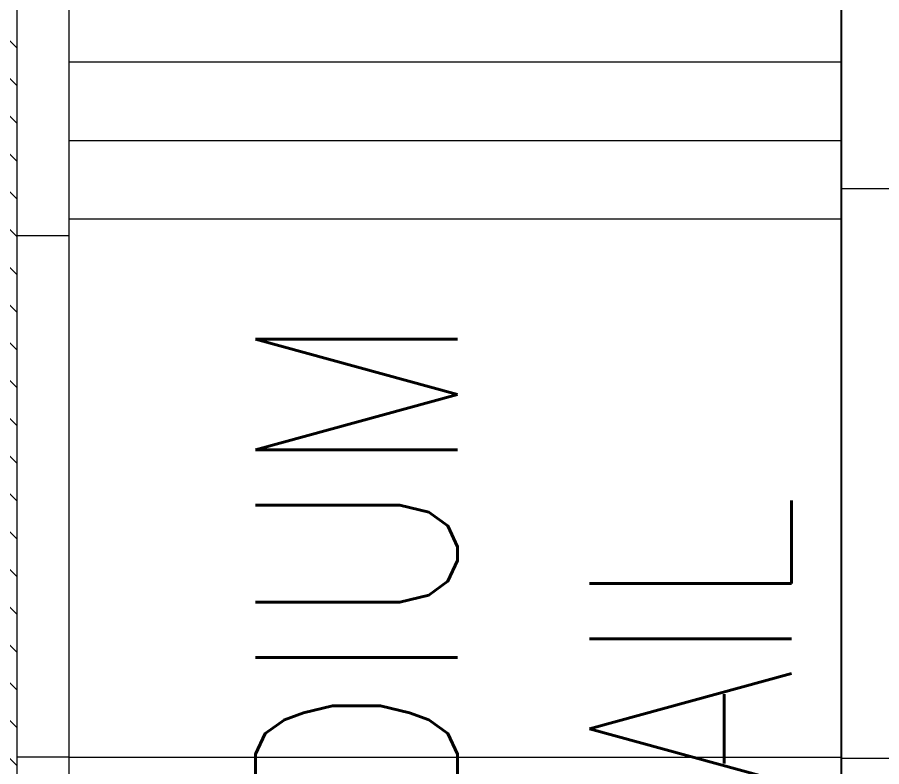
# Model space of a CAD drawing. Header units: millimetres. Extents: x -106145 to 154907, y -84585 to 152038.
# Drawn here: x 57389 to 61240, y 12821 to 16162 of the extents above; entities that cross this region are included whole.
import ezdxf

# ---------------------------------------------------------------- set-up
doc = ezdxf.new("R2010")
doc.units = ezdxf.units.MM
doc.linetypes.add('Cut Out Line _2_', pattern=[2, 1, -1])
doc.linetypes.add('Overhead', pattern=[3.96875, 2.38125, -1.5875])
doc.layers.add('A-DETL', color=7, linetype='Continuous', lineweight=5, true_color=0x00a600)
for name, color, linetype, lineweight in [('A-WALL', 7, 'Continuous', 5), ('A-WALL-PATT', 7, 'Continuous', 5), ('G-ANNO-TEXT', 7, 'Continuous', 9), ('Q-CASE', 7, 'Continuous', 5), ('S-STRS', 7, 'Continuous', 5)]:
    doc.layers.add(name, color=color, linetype=linetype, lineweight=lineweight)
doc.styles.add('RomanS_1', font='romans__.ttf', dxfattribs={"width": 0.8, "height": 900})

# ---------------------------------------------------------------- blocks, each defined once
blk = doc.blocks.new('2022_11_09_AB BLOCKFACADE WITH CONTINOUS WINDOW_rvt-1-Site Plan -MAIN')
at = {"layer": 'A-WALL-PATT', "true_color": 0xeaeaea}
h = blk.add_hatch(dxfattribs=at)
h.set_pattern_fill('FP_19', color=254, style=0, pattern_type=2)
h.set_pattern_definition([(315, (0, 0), (84.18955, 84.18955), [])])
h.paths.add_polyline_path([(57158.7, 10290), (57388.7, 10290), (57388.7, 17205.1), (57158.7, 17205.1), (57158.7, 11899.9)], flags=0)
at = {"layer": 'A-WALL', "color": 254, "true_color": 0xdddddd}
blk.add_line((57388.7, 10340), (57388.7, 17205.1), dxfattribs=at)
blk = doc.blocks.new('Casework 1 - Casework 1-7724174-Site Plan -MAIN')
at = {"layer": 'Q-CASE', "color": 253, "true_color": 0xaaaaaa}
for p, q in [((61058.7, 13514.6), (61058.7, 11371.7)), ((61062.7, 11370.8), (61062.7, 13513.7)), ((61058.7, 11371.7), (61062.7, 11370.8)), ((61058.7, 11371.7), (61058.7, 8831.6)), ((61062.7, 11370.8), (61384.7, 11370.8)), ((61062.7, 8830.7), (61062.7, 11370.8)), ((61058.7, 8831.6), (61062.7, 8830.7)), ((61058.7, 8831.6), (61058.7, 5681.6)), ((61062.7, 8830.7), (61384.7, 8830.7)), ((61062.7, 5680.7), (61062.7, 8830.7))]:
    blk.add_line(p, q, dxfattribs=at)
blk = doc.blocks.new('MMU_ AMBALA_PODIUM_2022_11_02_CENTRAL_rvt-1-Site Plan -MAIN')
at = {"layer": 'A-WALL', "color": 253, "true_color": 0xaaaaaa}
for p, q in [((57618.7, 17130), (57618.7, 15188.1)), ((57618.7, 15188.1), (57388.7, 15188.1)), ((57618.7, 15188.1), (57618.7, 12863.1)), ((57618.7, 12863.1), (57388.7, 12863.1)), ((57618.7, 12863.1), (57618.7, 10340))]:
    blk.add_line(p, q, dxfattribs=at)
at = {"layer": 'S-STRS', "color": 253, "linetype": 'Overhead', "true_color": 0xaaaaaa}
for p, q in [((57618.7, 15963.1), (61058.7, 15963.1)), ((57618.7, 15613.1), (61058.7, 15613.1)), ((57618.7, 15263.1), (61058.7, 15263.1)), ((57618.7, 12863.1), (61058.7, 12863.1))]:
    blk.add_line(p, q, dxfattribs=at)
at = {"layer": 'S-STRS', "color": 253, "true_color": 0xaaaaaa}
for p, q in [((57618.7, 15963.1), (61058.7, 15963.1)), ((57618.7, 15613.1), (61058.7, 15613.1)), ((57618.7, 15263.1), (61058.7, 15263.1)), ((57618.7, 12863.1), (61058.7, 12863.1))]:
    blk.add_line(p, q, dxfattribs=at)
at = {"color": 253, "lineweight": 5, "true_color": 0xaaaaaa}
blk.add_blockref('Casework 1 - Casework 1-7724174-Site Plan -MAIN', (0, 4028), dxfattribs=at)

msp = doc.modelspace()

# ---------------------------------------------------------------- block references
at = {"lineweight": 5}
msp.add_blockref('2022_11_09_AB BLOCKFACADE WITH CONTINOUS WINDOW_rvt-1-Site Plan -MAIN', (0, 0), dxfattribs=at)

# ---------------------------------------------------------------- texts
at = {"layer": 'G-ANNO-TEXT', "insert": (59938.61, 5367.83), "char_height": 900, "width": 12140.7555, "attachment_point": 1, "rotation": 90, "style": 'RomanS_1'}
msp.add_mtext('LEVEL AS/ DETAIL', dxfattribs=at)

# ---------------------------------------------------------------- next in the draw order: linework, layer by layer
at = {"layer": 'A-DETL', "color": 8, "linetype": 'Cut Out Line _2_', "true_color": 0x808080}
msp.add_line((57388.75, -14264.95), (57388.75, 48160.34), dxfattribs=at)

# ---------------------------------------------------------------- next in the draw order: block references
at = {"lineweight": 5}
msp.add_blockref('MMU_ AMBALA_PODIUM_2022_11_02_CENTRAL_rvt-1-Site Plan -MAIN', (0, 0), dxfattribs=at)

# ---------------------------------------------------------------- next in the draw order: texts
at = {"layer": 'G-ANNO-TEXT', "insert": (58450.33, 4081.95), "char_height": 900, "width": 16008.096, "attachment_point": 1, "rotation": 90, "style": 'RomanS_1'}
msp.add_mtext('STAIRCASE TO PODIUM ', dxfattribs=at)

doc.saveas('drawing.dxf')
